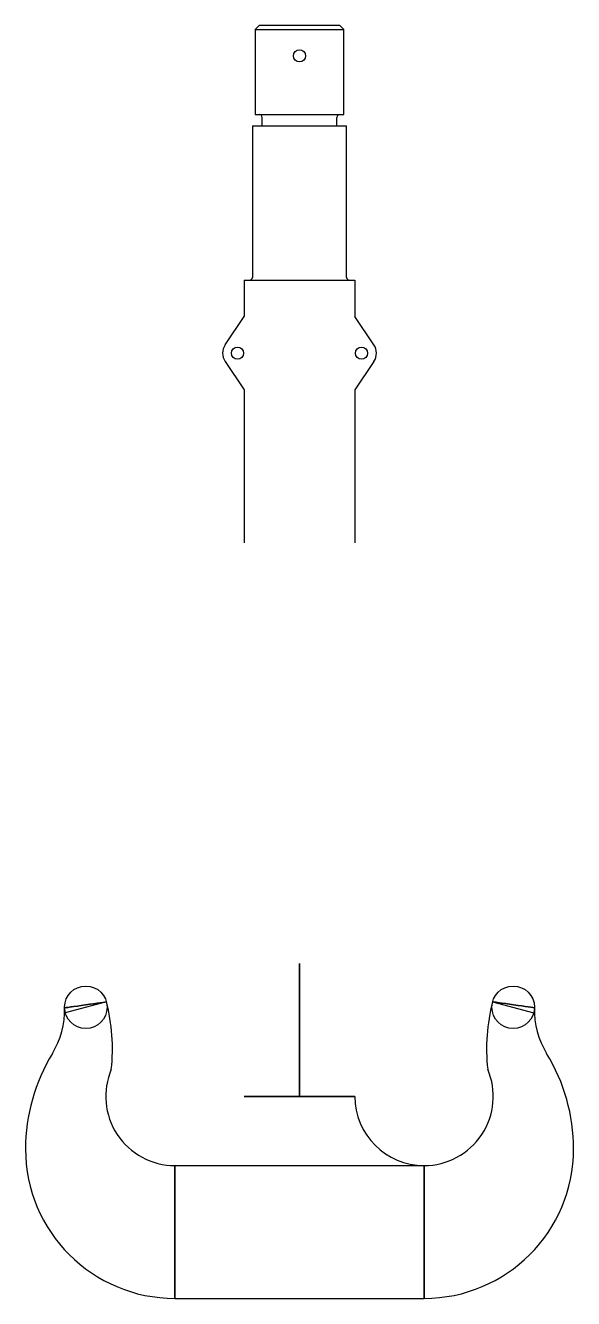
# Model space of a CAD drawing. Header units: millimetres. Extents: x 2284 to 3274, y 855 to 3155.
import ezdxf

# ---------------------------------------------------------------- set-up
doc = ezdxf.new("R2010")
doc.units = ezdxf.units.MM

msp = doc.modelspace()

# ---------------------------------------------------------------- linework, layer by layer
for p, q in [((2698.7, 3148), (2705.7, 3155.1)), ((2851.6, 3155.1), (2705.7, 3155.1)), ((2858.7, 3148), (2851.6, 3155.1)), ((2698.7, 3148), (2858.7, 3148)), ((2698.7, 3148), (2698.7, 2994)), ((2858.7, 2994), (2858.7, 3148)), ((2698.7, 2994), (2858.7, 2994)), ((2693.7, 2974), (2863.7, 2974)), ((2693.7, 2974), (2693.7, 2700)), ((2711.2, 2974), (2711.2, 2989)), ((2846.2, 2974), (2846.2, 2989)), ((2863.7, 2700), (2863.7, 2974)), ((2678.7, 2695), (2878.7, 2695)), ((2678.7, 2695), (2678.7, 2629.2)), ((2878.7, 2695), (2878.7, 2629.2)), ((2644.3, 2578.2), (2678.7, 2629.2)), ((2913, 2578.2), (2878.7, 2629.2)), ((2644.3, 2548), (2678.7, 2497)), ((2913, 2548), (2878.7, 2497)), ((2678.7, 2497), (2678.7, 2220.1)), ((2878.7, 2497), (2878.7, 2220.1)), ((2354.3, 1380), (2429.8, 1390.9)), ((2429.8, 1390.9), (2355.5, 1371.3)), ((3127.5, 1390.9), (3201.8, 1371.3)), ((3203, 1380), (3127.5, 1390.9)), ((2678.7, 1220.1), (2878.7, 1220.1)), ((2553.7, 1095.1), (2553.7, 855.1)), ((2553.7, 1095.1), (3003.7, 1095.1)), ((3003.7, 1095.1), (3003.7, 855.1)), ((3003.7, 1095.1, 63.6), (3003.7, 1086.5, 63.6)), ((3003.7, 1095.1, -63.6), (3003.7, 1086.5, -63.6)), ((2553.7, 855.1), (3003.7, 855.1))]:
    msp.add_line(p, q)
at = {"extrusion": (0, -1, 0)}
for p, q in [((2878.7, 1220.1, -63.6), (2855, 1220.1, -64.6)), ((2855.6, 1220.1, 63.9), (2855, 1220.1, -64.6)), ((2878.7, 1220.1, 63.6), (2855.6, 1220.1, 63.9)), ((2878.7, 1220.1, -63.6), (2878.7, 1220.1, 63.6)), ((3003.7, 1095.1, -63.6), (3003.7, 1095.1, 63.6)), ((2553.7, 1048, 93), (2553.7, 1048, -93))]:
    msp.add_line(p, q, dxfattribs=at)
at = {"extrusion": (-1, 0, 0)}
for points, elevation in [([(-1403.8, 8.1), (-1251.7, 43.8, 0.324138), (-1221, 79.3, 0.04319), (-1221, 120.7, 0.324138), (-1251.7, 156.2), (-1403.8, 191.9, 0.403311), (-1451.5, 163.6, 0.134824), (-1451.5, 36.4, 0.403311)], -2778.7), ([(-1038.8, -91.9), (-886.7, -56.2, 0.324138), (-856, -20.7, 0.04319), (-856, 20.7, 0.324138), (-886.7, 56.2), (-1038.8, 91.9, 0.403311), (-1086.5, 63.6, 0.134824), (-1086.5, -63.6, 0.403311)], -2553.7), ([(-1038.8, -91.9), (-886.7, -56.2, 0.324138), (-856, -20.7, 0.04319), (-856, 20.7, 0.324138), (-886.7, 56.2), (-1038.8, 91.9, 0.403311), (-1086.5, 63.6, 0.134824), (-1086.5, -63.6, 0.403311)], -3003.7)]:
    msp.add_lwpolyline(points, format="xyb", close=True, dxfattribs=dict(at, elevation=elevation))
for centre, radius in [((2778.7, 3100.1), 11), ((2666.7, 2563.1), 11), ((2890.7, 2563.1), 11), ((2392.7, 1381.1), 38.4), ((3164.7, 1381.1), 38.4)]:
    msp.add_circle(centre, radius)
at = {"extrusion": (-0.143027, 0.989719, 0)}
msp.add_circle((-2565.6, 0, 1029.1), 38.1, dxfattribs=at)
at = {"extrusion": (-0.143027, -0.989719, 0)}
msp.add_circle((2934.6, 0, -1824), 38.1, dxfattribs=at)
at = {"extrusion": (0, -1, 0)}
msp.add_circle((2778.7, 0, -1220.1), 100, dxfattribs=at)
for centre, radius, start, end in [((2706.2, 2989), 5, 0, 90), ((2851.2, 2989), 5, 90, 180), ((2688.7, 2700), 5, 270, 0), ((2868.7, 2700), 5, 180, 270), ((2666.7, 2563.1), 27, 146, 214), ((2890.7, 2563.1), 27, 326, 34), ((2110.8, 1306.4), 330, 353.5015, 14.8353), ((3446.5, 1306.4), 330, 165.1647, 186.4985), ((2204.3, 1375.8), 150, 328.5133, 1.6108), ((3353, 1375.8), 150, 178.3892, 211.4867), ((2613.7, 1125.1), 330, 148.5133, 180), ((2943.7, 1125.1), 330, 0, 31.4867), ((2553.7, 1220.1), 125, 156.9261, 270), ((3003.7, 1220.1), 125, 270, 23.0739), ((3003.7, 1220.1), 125, 180, 270), ((2553.7, 1125.1), 270, 180, 270), ((3003.7, 1125.1), 270, 270, 0)]:
    msp.add_arc(centre, radius, start, end)
msp.add_arc((2778.7, 0, -1220.1), 100, 319.7959, 39.6892, dxfattribs=at)

doc.saveas('drawing.dxf')
